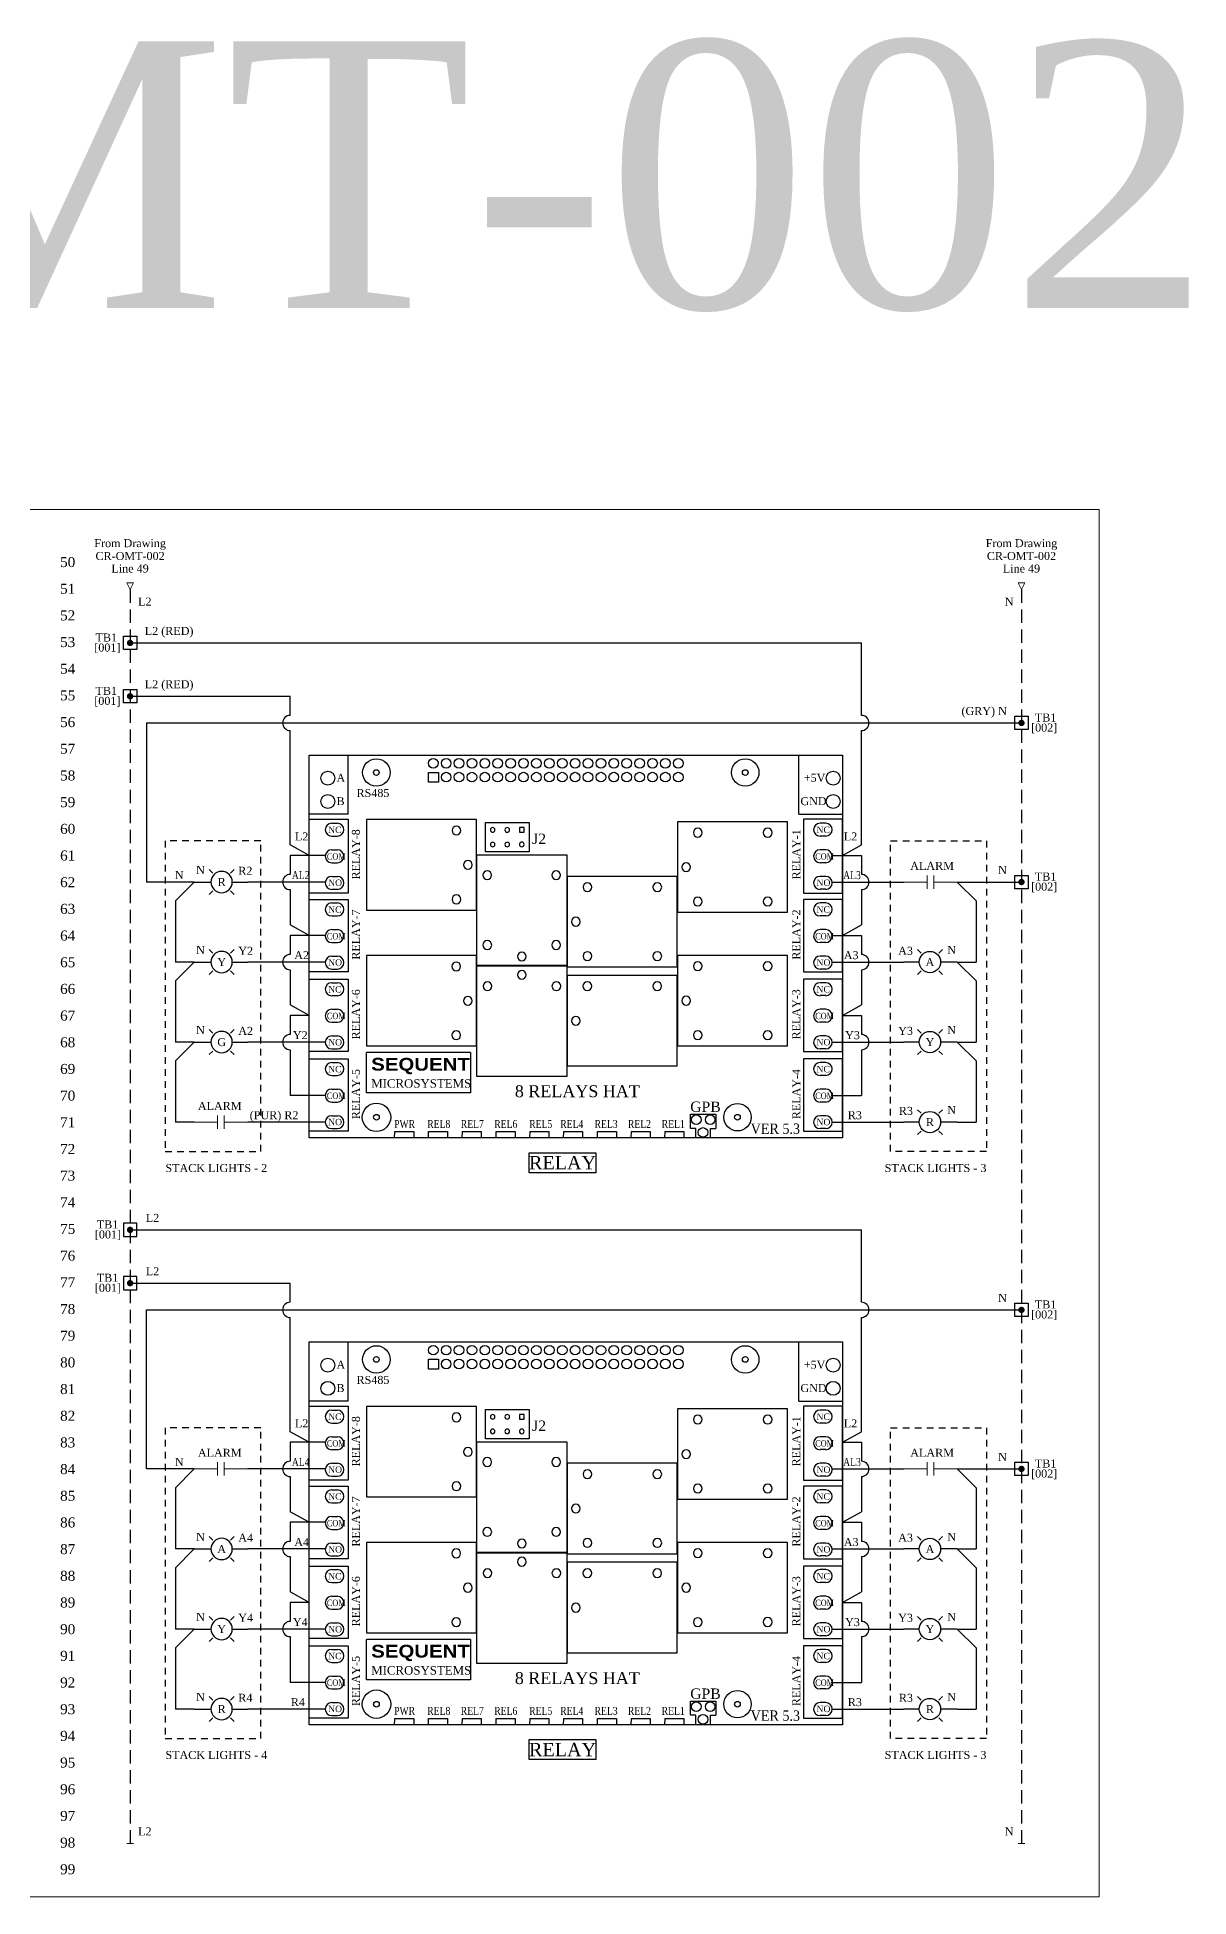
# Model space of a CAD drawing. Extents: x -1 to 110, y 0 to 43.
# Drawn here: x 66.58 to 88.15, y 0 to 34.85 of the extents above; entities that cross this region are included whole.
import ezdxf
from ezdxf.enums import TextEntityAlignment as Align

# ---------------------------------------------------------------- set-up
doc = ezdxf.new("R2010")
doc.units = 0
doc.header["$MEASUREMENT"] = 0
doc.linetypes.add('DASHED2', pattern=[0.375, 0.25, -0.125])
doc.layers.get('0').update_dxf_attribs({"linetype": 'CONTINUOUS'})
for name, color, linetype in [('BORDER', 7, 'CONTINUOUS'), ('BUS JUMPER', 7, 'DASHED2'), ('DEVICE', 4, 'CONTINUOUS'), ('LABEL', 1, 'CONTINUOUS'), ('TEXT', 3, 'CONTINUOUS'), ('WIRE', 7, 'CONTINUOUS')]:
    doc.layers.add(name, color=color, linetype=linetype)
doc.styles.get("Standard").update_dxf_attribs({"font": 'times.ttf', "height": 0.15})

# ---------------------------------------------------------------- blocks, each defined once
blk = doc.blocks.new('2_column_border')
at = {"lineweight": 9}
for p, q in [((0, 25), (0, 24)), ((0, 25), (0.2, 25)), ((0, 24.5), (0.2, 24.5)), ((0, 24), (0, 23)), ((0, 24), (0.2, 24)), ((0, 23.5), (0.2, 23.5)), ((0, 23), (0, 22)), ((0, 23), (0.2, 23)), ((0, 22.5), (0.2, 22.5)), ((0, 22), (0, 21)), ((0, 22), (0.2, 22)), ((0, 21.5), (0.2, 21.5)), ((0, 21), (0, 20)), ((0, 21), (0.2, 21)), ((0, 20.5), (0.2, 20.5)), ((0, 20), (0, 19)), ((0, 20), (0.2, 20)), ((0, 19.5), (0.2, 19.5)), ((0, 19), (0, 18)), ((0, 19), (0.2, 19)), ((0, 18.5), (0.2, 18.5)), ((0, 18), (0, 17)), ((0, 18), (0.2, 18)), ((0, 17.5), (0.2, 17.5)), ((0, 17), (0, 16)), ((0, 17), (0.2, 17)), ((0, 16.5), (0.2, 16.5)), ((0, 16), (0, 15)), ((0, 16), (0.2, 16)), ((0, 15.5), (0.2, 15.5)), ((0, 15), (0, 14)), ((0, 15), (0.2, 15)), ((0, 14.5), (0.2, 14.5)), ((0, 14), (0, 13)), ((0, 14), (0.2, 14)), ((0, 13.5), (0.2, 13.5)), ((0, 13), (0, 12)), ((0, 13), (0.2, 13)), ((0, 12.5), (0.2, 12.5)), ((0, 12), (0, 11)), ((0, 12), (0.2, 12)), ((0, 11.5), (0.2, 11.5)), ((0, 11), (0, 10)), ((0, 11), (0.2, 11)), ((0, 10.5), (0.2, 10.5)), ((0, 10), (0, 9)), ((0, 10), (0.2, 10)), ((0, 9.5), (0.2, 9.5)), ((0, 9), (0, 8)), ((0, 9), (0.2, 9)), ((0, 8.5), (0.2, 8.5)), ((0, 8), (0, 7)), ((0, 8), (0.2, 8)), ((0, 7.5), (0.2, 7.5)), ((0, 7), (0, 6)), ((0, 7), (0.2, 7)), ((0, 6.5), (0.2, 6.5)), ((0, 6), (0, 5)), ((0, 6), (0.2, 6)), ((0, 5.5), (0.2, 5.5)), ((0, 5), (0, 4)), ((0, 5), (0.2, 5)), ((0, 4.5), (0.2, 4.5)), ((0, 4), (0, 3)), ((0, 4), (0.2, 4)), ((0, 3.5), (0.2, 3.5)), ((0, 3), (0, 2)), ((0, 3), (0.2, 3)), ((0, 2.5), (0.2, 2.5)), ((0, 2), (0, 1)), ((0, 2), (0.2, 2)), ((0, 1.5), (0.2, 1.5)), ((0, 1), (0, 0)), ((0, 1), (0.2, 1)), ((0, 0.5), (0.2, 0.5))]:
    blk.add_line(p, q, dxfattribs=at)
blk.add_lwpolyline([(0, 0), (40, 0), (40, 26), (0, 26)], close=True, dxfattribs=at)
for s, p in [('00', (0.673, 25.016)), ('51', (20.673, 24.516)), ('10', (0.673, 20.016)), ('61', (20.673, 19.516)), ('20', (0.673, 15.016)), ('71', (20.673, 14.516)), ('30', (0.673, 10.016)), ('40', (0.673, 5.016))]:
    blk.add_text(s, height=0.1875).set_placement(p, align=Align.MIDDLE_CENTER)
for s, p in [('50', (20.673, 25.016)), ('01', (0.673, 24.516)), ('02', (0.673, 24.016)), ('52', (20.673, 24.016)), ('03', (0.673, 23.516)), ('53', (20.673, 23.516)), ('04', (0.673, 23.016)), ('54', (20.673, 23.016)), ('05', (0.673, 22.516)), ('55', (20.673, 22.516)), ('06', (0.673, 22.016)), ('56', (20.673, 22.016)), ('07', (0.673, 21.516)), ('57', (20.673, 21.516)), ('08', (0.673, 21.016)), ('58', (20.673, 21.016)), ('09', (0.673, 20.516)), ('59', (20.673, 20.516)), ('60', (20.673, 20.016)), ('11', (0.673, 19.516)), ('12', (0.673, 19.016)), ('62', (20.673, 19.016)), ('13', (0.673, 18.516)), ('63', (20.673, 18.516)), ('14', (0.673, 18.016)), ('64', (20.673, 18.016)), ('15', (0.673, 17.516)), ('65', (20.673, 17.516)), ('16', (0.673, 17.016)), ('66', (20.673, 17.016)), ('17', (0.673, 16.516)), ('67', (20.673, 16.516)), ('18', (0.673, 16.016)), ('68', (20.673, 16.016)), ('19', (0.673, 15.516)), ('69', (20.673, 15.516)), ('70', (20.673, 15.016)), ('21', (0.673, 14.516)), ('22', (0.673, 14.016)), ('72', (20.673, 14.016)), ('23', (0.673, 13.516)), ('73', (20.673, 13.516)), ('24', (0.673, 13.016)), ('74', (20.673, 13.016)), ('25', (0.673, 12.516)), ('75', (20.673, 12.516)), ('26', (0.673, 12.016)), ('76', (20.673, 12.016)), ('27', (0.673, 11.516)), ('77', (20.673, 11.516)), ('28', (0.673, 11.016)), ('78', (20.673, 11.016)), ('29', (0.673, 10.516)), ('79', (20.673, 10.516)), ('80', (20.673, 10.016)), ('31', (0.673, 9.516)), ('81', (20.673, 9.516)), ('32', (0.673, 9.016)), ('82', (20.673, 9.016)), ('33', (0.673, 8.516)), ('83', (20.673, 8.516)), ('34', (0.673, 8.016)), ('84', (20.673, 8.016)), ('35', (0.673, 7.516)), ('85', (20.673, 7.516)), ('36', (0.673, 7.016)), ('86', (20.673, 7.016)), ('37', (0.673, 6.516)), ('87', (20.673, 6.516)), ('38', (0.673, 6.016)), ('88', (20.673, 6.016)), ('39', (0.673, 5.516)), ('89', (20.673, 5.516)), ('90', (20.673, 5.016)), ('41', (0.673, 4.516)), ('91', (20.673, 4.516)), ('42', (0.673, 4.016)), ('92', (20.673, 4.016)), ('43', (0.673, 3.516)), ('93', (20.673, 3.516)), ('44', (0.673, 3.016)), ('94', (20.673, 3.016)), ('45', (0.673, 2.516)), ('95', (20.673, 2.516)), ('46', (0.673, 2.016)), ('96', (20.673, 2.016)), ('47', (0.673, 1.516)), ('97', (20.673, 1.516)), ('48', (0.673, 1.016)), ('98', (20.673, 1.016)), ('49', (0.673, 0.516)), ('99', (20.673, 0.516))]:
    blk.add_text(s, height=0.1875).set_placement(p, align=Align.MIDDLE)
blk = doc.blocks.new('1END')
at = {"layer": 'WIRE', "linetype": 'Continuous', "lineweight": 9}
blk.add_line((-0.0625, 0), (0.0625, 0), dxfattribs=at)
at = {"layer": 'LABEL'}
blk.add_attdef('WIRE_NUMBER_LEFT', text='', height=0.15, dxfattribs=at).set_placement((-0.15, 0.15), align=Align.RIGHT)
blk.add_attdef('WIRE_NUMBER_RIGHT', (0.15, 0.15), '', height=0.15, dxfattribs=at)
blk = doc.blocks.new('8 CHANNEL HAT RELAY')
at = {"layer": 'DEVICE'}
for p, q in [((0, 6.815), (10.025, 6.815)), ((0, -0.385), (0, 6.815)), ((0, 5.704), (0, 6.815)), ((0.734, 5.704), (0.734, 6.815)), ((9.207, 5.704), (9.207, 6.815)), ((10.025, 6.815), (10.025, -0.385)), ((0.734, 5.704), (0, 5.704)), ((9.207, 5.704), (10.025, 5.704)), ((0.424, 5.533), (0.531, 5.533)), ((0.424, 5.29), (0.531, 5.29)), ((9.711, 5.533), (9.604, 5.533)), ((9.711, 5.29), (9.604, 5.29)), ((0.424, 5.033), (0.531, 5.033)), ((9.711, 5.033), (9.604, 5.033)), ((0.424, 4.79), (0.531, 4.79)), ((9.711, 4.79), (9.604, 4.79)), ((0.424, 4.533), (0.531, 4.533)), ((0.424, 4.29), (0.531, 4.29)), ((9.711, 4.533), (9.604, 4.533)), ((9.711, 4.29), (9.604, 4.29)), ((0.424, 4.033), (0.531, 4.033)), ((9.711, 4.033), (9.604, 4.033)), ((0.424, 3.79), (0.531, 3.79)), ((0.424, 3.533), (0.531, 3.533)), ((9.711, 3.79), (9.604, 3.79)), ((9.711, 3.533), (9.604, 3.533)), ((0.424, 3.29), (0.531, 3.29)), ((9.711, 3.29), (9.604, 3.29)), ((0.424, 3.033), (0.531, 3.033)), ((9.711, 3.033), (9.604, 3.033)), ((0.424, 2.79), (0.531, 2.79)), ((0.424, 2.533), (0.531, 2.533)), ((9.711, 2.79), (9.604, 2.79)), ((9.711, 2.533), (9.604, 2.533)), ((0.424, 2.29), (0.531, 2.29)), ((9.711, 2.29), (9.604, 2.29)), ((0.424, 2.033), (0.531, 2.033)), ((0.424, 1.79), (0.531, 1.79)), ((9.711, 2.033), (9.604, 2.033)), ((9.711, 1.79), (9.604, 1.79)), ((0.424, 1.533), (0.531, 1.533)), ((9.711, 1.533), (9.604, 1.533)), ((0.424, 1.29), (0.531, 1.29)), ((1.077, 0.464), (1.077, 1.22)), ((3.031, 1.22), (1.077, 1.22)), ((3.031, 1.22), (3.031, 0.464)), ((9.711, 1.29), (9.604, 1.29)), ((0.424, 1.033), (0.531, 1.033)), ((0.424, 0.79), (0.531, 0.79)), ((9.711, 1.033), (9.604, 1.033)), ((9.711, 0.79), (9.604, 0.79)), ((0.424, 0.533), (0.531, 0.533)), ((3.031, 0.464), (1.077, 0.464)), ((9.711, 0.533), (9.604, 0.533)), ((0.424, 0.29), (0.531, 0.29)), ((0.424, 0.033), (0.531, 0.033)), ((7.169, 0.06), (7.644, 0.06)), ((7.169, -0.206), (7.169, 0.06)), ((7.644, 0.06), (7.644, -0.206)), ((9.711, 0.29), (9.604, 0.29)), ((9.711, 0.033), (9.604, 0.033)), ((0.424, -0.21), (0.531, -0.21)), ((1.607, -0.39), (1.609, -0.266)), ((1.609, -0.266), (1.966, -0.266)), ((1.966, -0.266), (1.966, -0.385)), ((2.244, -0.388), (2.247, -0.264)), ((2.244, -0.266), (2.601, -0.266)), ((2.601, -0.266), (2.601, -0.385)), ((2.879, -0.388), (2.882, -0.264)), ((2.879, -0.266), (3.236, -0.266)), ((3.236, -0.266), (3.236, -0.385)), ((3.514, -0.388), (3.517, -0.264)), ((3.514, -0.266), (3.871, -0.266)), ((3.871, -0.266), (3.871, -0.385)), ((4.149, -0.388), (4.152, -0.264)), ((4.149, -0.266), (4.506, -0.266)), ((4.506, -0.266), (4.506, -0.385)), ((4.784, -0.388), (4.787, -0.264)), ((4.784, -0.266), (5.141, -0.266)), ((5.141, -0.266), (5.141, -0.385)), ((5.419, -0.388), (5.422, -0.264)), ((5.419, -0.266), (5.776, -0.266)), ((5.776, -0.266), (5.776, -0.385)), ((6.054, -0.388), (6.057, -0.264)), ((6.054, -0.266), (6.411, -0.266)), ((6.411, -0.266), (6.411, -0.385)), ((6.689, -0.388), (6.692, -0.264)), ((6.689, -0.266), (7.046, -0.266)), ((7.046, -0.266), (7.046, -0.385)), ((7.269, -0.206), (7.169, -0.206)), ((7.269, -0.385), (7.269, -0.206)), ((7.544, -0.385), (7.544, -0.206)), ((7.544, -0.206), (7.644, -0.206)), ((9.711, -0.21), (9.604, -0.21)), ((10.025, -0.385), (0, -0.385))]:
    blk.add_line(p, q, dxfattribs=at)
for points in [[(2.242, 6.489), (2.429, 6.489), (2.429, 6.305), (2.242, 6.305)], [(0, 5.609), (0.734, 5.609), (0.734, 4.216), (0, 4.216)], [(3.147, 3.9), (3.147, 5.601), (1.079, 5.601), (1.079, 3.9)], [(1.079, 3.9), (3.147, 3.9), (3.147, 5.601), (1.079, 5.601)], [(10.025, 5.609), (9.291, 5.609), (9.291, 4.216), (10.025, 4.216)], [(3.314, 4.996), (3.314, 5.544), (4.135, 5.544), (4.135, 4.996)], [(4.135, 4.996), (3.314, 4.996), (3.314, 5.544), (4.135, 5.544)], [(6.926, 5.557), (6.926, 3.857), (8.993, 3.857), (8.993, 5.557)], [(8.993, 5.557), (6.926, 5.557), (6.926, 3.857), (8.993, 3.857)], [(3.147, 2.863), (4.85, 2.863), (4.85, 4.933), (3.147, 4.933)], [(3.147, 4.933), (3.147, 2.863), (4.85, 2.863), (4.85, 4.933)], [(4.853, 4.533), (4.853, 2.832), (6.92, 2.832), (6.92, 4.533)], [(6.92, 4.533), (4.853, 4.533), (4.853, 2.832), (6.92, 2.832)], [(0, 4.101), (0.734, 4.101), (0.734, 2.739), (0, 2.739)], [(10.025, 4.101), (9.291, 4.101), (9.291, 2.739), (10.025, 2.739)], [(3.144, 1.345), (3.144, 3.046), (1.076, 3.046), (1.076, 1.345)], [(1.076, 1.345), (3.144, 1.345), (3.144, 3.046), (1.076, 3.046)], [(4.85, 2.843), (3.147, 2.843), (3.147, 0.776), (4.85, 0.776)], [(4.85, 0.776), (4.85, 2.843), (3.147, 2.843), (3.147, 0.776)], [(6.926, 3.046), (6.926, 1.345), (8.993, 1.345), (8.993, 3.046)], [(8.993, 3.046), (6.926, 3.046), (6.926, 1.345), (8.993, 1.345)], [(0, 2.601), (0.734, 2.601), (0.734, 1.239), (0, 1.239)], [(4.853, 2.671), (4.853, 0.97), (6.92, 0.97), (6.92, 2.671)], [(6.92, 2.671), (4.853, 2.671), (4.853, 0.97), (6.92, 0.97)], [(10.025, 2.601), (9.291, 2.601), (9.291, 1.239), (10.025, 1.239)], [(0, 1.101), (0.734, 1.101), (0.734, -0.261), (0, -0.261)], [(10.025, 1.101), (9.291, 1.101), (9.291, -0.261), (10.025, -0.261)]]:
    blk.add_lwpolyline(points, close=True, dxfattribs=at)
for points in [[(2.85, 5.397, 1), (2.686, 5.397, 1)], [(3.407, 5.407, 1), (3.494, 5.407, 1)], [(3.407, 5.407, 1), (3.494, 5.407, 1)], [(3.407, 5.407, 1), (3.494, 5.407, 1)], [(3.681, 5.407, 1), (3.768, 5.407, 1)], [(3.681, 5.407, 1), (3.768, 5.407, 1)], [(3.681, 5.407, 1), (3.768, 5.407, 1)], [(7.223, 5.355, 1), (7.387, 5.355, 1)], [(8.537, 5.355, 1), (8.702, 5.355, 1)], [(3.407, 5.133, 1), (3.494, 5.133, 1)], [(3.407, 5.133, 1), (3.494, 5.133, 1)], [(3.407, 5.133, 1), (3.494, 5.133, 1)], [(3.681, 5.133, 1), (3.768, 5.133, 1)], [(3.681, 5.133, 1), (3.768, 5.133, 1)], [(3.681, 5.133, 1), (3.768, 5.133, 1)], [(3.954, 5.133, 1), (4.042, 5.133, 1)], [(3.954, 5.133, 1), (4.042, 5.133, 1)], [(3.954, 5.133, 1), (4.042, 5.133, 1)], [(3.067, 4.75, 1), (2.903, 4.75, 1)], [(3.349, 4.475, 1), (3.349, 4.639, 1)], [(4.644, 4.475, 1), (4.644, 4.639, 1)], [(7.006, 4.706, 1), (7.171, 4.706, 1)], [(5.149, 4.33, 1), (5.313, 4.33, 1)], [(6.463, 4.33, 1), (6.627, 4.33, 1)], [(2.85, 4.101, 1), (2.686, 4.101, 1)], [(7.223, 4.06, 1), (7.387, 4.06, 1)], [(8.537, 4.06, 1), (8.702, 4.06, 1)], [(4.932, 3.681, 1), (5.097, 3.681, 1)], [(3.349, 3.16, 1), (3.349, 3.325, 1)], [(4.644, 3.16, 1), (4.644, 3.325, 1)], [(2.848, 2.84, 1), (2.684, 2.84, 1)], [(3.998, 2.944, 1), (3.998, 3.108, 1)], [(5.149, 3.035, 1), (5.313, 3.035, 1)], [(6.463, 3.035, 1), (6.627, 3.035, 1)], [(7.223, 2.844, 1), (7.387, 2.844, 1)], [(8.537, 2.844, 1), (8.702, 2.844, 1)], [(3.353, 2.549, 1), (3.353, 2.384, 1)], [(3.999, 2.765, 1), (3.999, 2.601, 1)], [(4.648, 2.549, 1), (4.648, 2.384, 1)], [(5.148, 2.467, 1), (5.312, 2.467, 1)], [(6.462, 2.467, 1), (6.626, 2.467, 1)], [(3.065, 2.194, 1), (2.9, 2.194, 1)], [(7.006, 2.195, 1), (7.171, 2.195, 1)], [(4.931, 1.818, 1), (5.096, 1.818, 1)], [(2.848, 1.545, 1), (2.684, 1.545, 1)], [(7.223, 1.548, 1), (7.387, 1.548, 1)], [(8.537, 1.548, 1), (8.702, 1.548, 1)]]:
    blk.add_lwpolyline(points, format="xyb", close=True, dxfattribs=at)
at = {"layer": 'DEVICE', "flags": 128}
blk.add_lwpolyline([(3.954, 5.363), (4.042, 5.363), (4.042, 5.45), (3.954, 5.45)], close=True, dxfattribs=at)
at = {"layer": 'DEVICE'}
for centre, radius in [((1.264, 6.486), 0.258), ((2.333, 6.66), 0.0906), ((2.576, 6.66), 0.0906), ((2.818, 6.66), 0.0906), ((3.06, 6.66), 0.0906), ((3.303, 6.66), 0.0906), ((3.545, 6.66), 0.0906), ((3.788, 6.66), 0.0906), ((4.03, 6.66), 0.0906), ((4.273, 6.66), 0.0906), ((4.515, 6.66), 0.0906), ((4.758, 6.66), 0.0906), ((5, 6.66), 0.0906), ((5.242, 6.66), 0.0906), ((5.485, 6.66), 0.0906), ((5.727, 6.66), 0.0906), ((5.97, 6.66), 0.0906), ((6.212, 6.66), 0.0906), ((6.455, 6.66), 0.0906), ((6.697, 6.66), 0.0906), ((6.939, 6.66), 0.0906), ((8.198, 6.486), 0.258), ((0.351, 6.379), 0.131), ((1.264, 6.486), 0.0533), ((2.576, 6.399), 0.0906), ((2.818, 6.399), 0.0906), ((3.06, 6.399), 0.0906), ((3.303, 6.399), 0.0906), ((3.545, 6.399), 0.0906), ((3.788, 6.399), 0.0906), ((4.03, 6.399), 0.0906), ((4.273, 6.399), 0.0906), ((4.515, 6.399), 0.0906), ((4.758, 6.399), 0.0906), ((5, 6.399), 0.0906), ((5.242, 6.399), 0.0906), ((5.485, 6.399), 0.0906), ((5.727, 6.399), 0.0906), ((5.97, 6.399), 0.0906), ((6.212, 6.399), 0.0906), ((6.455, 6.399), 0.0906), ((6.697, 6.399), 0.0906), ((6.939, 6.399), 0.0906), ((8.198, 6.486), 0.0533), ((9.85, 6.379), 0.131), ((0.351, 5.942), 0.131), ((9.85, 5.942), 0.131), ((1.266, 0.003), 0.267), ((1.266, 0.003), 0.0533), ((7.277, -0.043), 0.0906), ((7.539, -0.043), 0.0906), ((8.052, 0.003), 0.258), ((8.052, 0.003), 0.0533), ((7.404, -0.283), 0.0906)]:
    blk.add_circle(centre, radius, dxfattribs=at)
for centre, start, end in [((0.424, 5.411), 90, 270), ((0.531, 5.411), 270, 90), ((9.604, 5.411), 90, 270), ((9.711, 5.411), 270, 90), ((0.424, 4.911), 90, 270), ((0.531, 4.911), 270, 90), ((9.604, 4.911), 90, 270), ((9.711, 4.911), 270, 90), ((0.424, 4.411), 90, 270), ((0.531, 4.411), 270, 90), ((9.604, 4.411), 90, 270), ((9.711, 4.411), 270, 90), ((0.424, 3.911), 90, 270), ((0.531, 3.911), 270, 90), ((9.604, 3.911), 90, 270), ((9.711, 3.911), 270, 90), ((0.424, 3.411), 90, 270), ((0.531, 3.411), 270, 90), ((9.604, 3.411), 90, 270), ((9.711, 3.411), 270, 90), ((0.424, 2.911), 90, 270), ((0.531, 2.911), 270, 90), ((9.604, 2.911), 90, 270), ((9.711, 2.911), 270, 90), ((0.424, 2.411), 90, 270), ((0.531, 2.411), 270, 90), ((9.604, 2.411), 90, 270), ((9.711, 2.411), 270, 90), ((0.424, 1.911), 90, 270), ((0.531, 1.911), 270, 90), ((9.604, 1.911), 90, 270), ((9.711, 1.911), 270, 90), ((0.424, 1.411), 90, 270), ((0.531, 1.411), 270, 90), ((9.604, 1.411), 90, 270), ((9.711, 1.411), 270, 90), ((0.424, 0.911), 90, 270), ((0.531, 0.911), 270, 90), ((9.604, 0.911), 90, 270), ((9.711, 0.911), 270, 90), ((0.424, 0.411), 90, 270), ((0.531, 0.411), 270, 90), ((9.604, 0.411), 90, 270), ((9.711, 0.411), 270, 90), ((0.424, -0.089), 90, 270), ((0.531, -0.089), 270, 90), ((9.604, -0.089), 90, 270), ((9.711, -0.089), 270, 90)]:
    blk.add_arc(centre, 0.122, start, end, dxfattribs=at)
at = {"layer": 'DEVICE', "attachment_point": 1}
for s, insert, char_height in [('{\\fArial Black|b0|i0|c0|p34;\\H1.5x;SEQUENT} \\PMICROSYSTEMS', (1.167, 1.12), 0.16), ('8 RELAYS HAT', (3.867, 0.605), 0.224)]:
    blk.add_mtext_dynamic_manual_height_columns(s, width=3.87997, gutter_width=1, heights=[0], dxfattribs=dict(at, insert=insert, char_height=char_height))
at = {"layer": 'TEXT'}
for s, height, p in [('A', 0.15, (0.515, 6.387)), ('+5V', 0.15, (9.299, 6.387)), ('B', 0.15, (0.515, 5.948)), ('RS485', 0.15, (0.892, 6.101)), ('GND', 0.15, (9.236, 5.948)), ('NC', 0.12, (0.357, 5.409)), ('NC', 0.12, (9.537, 5.409)), ('NO', 0.12, (0.357, 4.414)), ('NO', 0.12, (9.537, 4.414)), ('NC', 0.12, (0.357, 3.909)), ('NC', 0.12, (9.537, 3.909)), ('NO', 0.12, (0.357, 2.914)), ('NO', 0.12, (9.537, 2.914)), ('NC', 0.12, (0.357, 2.409)), ('NC', 0.12, (9.537, 2.409)), ('NO', 0.12, (0.357, 1.414)), ('NO', 0.12, (9.537, 1.414)), ('NC', 0.12, (0.357, 0.909)), ('NC', 0.12, (9.537, 0.909)), ('GPB', 0.195, (7.164, 0.201)), ('NO', 0.12, (0.357, -0.086)), ('NO', 0.12, (9.537, -0.086))]:
    blk.add_text(s, height=height, dxfattribs=at).set_placement(p, align=Align.MIDDLE_LEFT)
for s, p in [('RELAY-8', (0.879, 4.475)), ('RELAY-1', (9.157, 4.475)), ('RELAY-7', (0.879, 2.967)), ('RELAY-2', (9.157, 2.967)), ('RELAY-6', (0.879, 1.467)), ('RELAY-3', (9.157, 1.467)), ('RELAY-5', (0.879, -0.033)), ('RELAY-4', (9.157, -0.033))]:
    blk.add_text(s, height=0.15, rotation=90, dxfattribs=at).set_placement(p, align=Align.MIDDLE_LEFT)
blk.add_text('J2', height=0.195, dxfattribs=at).set_placement((4.192, 5.142))
for s, height, width, p in [('COM', 0.12, 0.7, (0.334, 4.908)), ('COM', 0.12, 0.7, (9.514, 4.908)), ('COM', 0.12, 0.7, (0.334, 3.408)), ('COM', 0.12, 0.7, (9.514, 3.408)), ('COM', 0.12, 0.7, (0.334, 1.908)), ('COM', 0.12, 0.7, (9.514, 1.908)), ('COM', 0.12, 0.7, (0.334, 0.408)), ('COM', 0.12, 0.7, (9.514, 0.408)), ('PWR', 0.15, 0.8, (1.599, -0.123)), ('REL8', 0.15, 0.8, (2.221, -0.123)), ('REL7', 0.15, 0.8, (2.851, -0.123)), ('REL6', 0.15, 0.8, (3.481, -0.123)), ('REL5', 0.15, 0.8, (4.137, -0.123)), ('REL4', 0.15, 0.8, (4.721, -0.123)), ('REL3', 0.15, 0.8, (5.366, -0.123)), ('REL2', 0.15, 0.8, (5.993, -0.123)), ('REL1', 0.15, 0.8, (6.628, -0.123)), ('VER 5.3', 0.195, 0.9, (8.3, -0.212))]:
    blk.add_text(s, height=height, dxfattribs=dict(at, width=width)).set_placement(p, align=Align.MIDDLE_LEFT)
blk = doc.blocks.new('BLACK ARROW')
at = {"linetype": 'Continuous', "lineweight": 9}
for p, q in [((0, -0.0625), (0, 0.0625)), ((0, 0.0625), (0.125, 0)), ((0.125, 0), (0, -0.0625))]:
    blk.add_line(p, q, dxfattribs=at)
blk = doc.blocks.new('1ARROW_FROM_TOP')
at = {"layer": 'WIRE', "rotation": 270}
blk.add_blockref('BLACK ARROW', (0, 0.125), dxfattribs=at)
at = {"layer": 'LABEL'}
blk.add_attdef('WIRE_NUMBER_LEFT', text='', height=0.15, dxfattribs=at).set_placement((-0.15, -0.15), align=Align.TOP_RIGHT)
blk.add_attdef('WIRE_NUMBER_RIGHT', text='', height=0.15, dxfattribs=at).set_placement((0.15, -0.15), align=Align.TOP_LEFT)
at = {"layer": 'TEXT'}
for tag, p in [('DESC1', (0, 0.75)), ('DESC2', (0, 0.51)), ('DESC3', (0, 0.275))]:
    blk.add_attdef(tag, text='', height=0.15, dxfattribs=at).set_placement(p, align=Align.BOTTOM_CENTER)
blk = doc.blocks.new('NODE')
at = {"const_width": 0.0575}
blk.add_lwpolyline([(-0.03375, 0, 1), (0.03375, 0, 1)], format="xyb", close=True, dxfattribs=at)
blk = doc.blocks.new('TB-Universal')
at = {"layer": 'DEVICE'}
for p, q in [((-0.125, -0.125), (-0.125, 0.125)), ((-0.125, 0.125), (0.125, 0.125)), ((0.125, 0.125), (0.125, -0.125)), ((0.125, -0.125), (-0.125, -0.125))]:
    blk.add_line(p, q, dxfattribs=at)
at = {"layer": 'DEVICE', "xscale": 0.9547136691154776, "yscale": 0.9547136691154776, "zscale": 0.9547136691154776, "rotation": 180}
blk.add_blockref('NODE', (0, 0), dxfattribs=at)
at = {"layer": 'LABEL', "flags": 8}
for tag, p in [('WIRE_TL', (-0.275, 0.15)), ('WIRE_BL', (-0.275, -0.3))]:
    blk.add_attdef(tag, text='', height=0.15, dxfattribs=at).set_placement(p, align=Align.RIGHT)
for tag, p in [('WIRE_TR', (0.275, 0.15)), ('WIRE_BR', (0.275, -0.3))]:
    blk.add_attdef(tag, p, '', height=0.15, dxfattribs=at)
at = {"layer": 'TEXT', "flags": 8}
for tag, p in [('[TB_T]', (0, 0.157)), ('TB_T', (0, 0.38)), ('TB_B', (0, -0.426)), ('[TB_B]', (0, -0.646))]:
    blk.add_attdef(tag, text='', height=0.15, dxfattribs=at).set_placement(p, align=Align.BOTTOM_CENTER)
for tag, p in [('TB_L', (-0.244, 0.102)), ('[TB_L]', (-0.18, -0.086))]:
    blk.add_attdef(tag, text='', height=0.15, dxfattribs=at).set_placement(p, align=Align.MIDDLE_RIGHT)
for tag, p in [('TB_R', (0.251, 0.102)), ('[TB_R]', (0.18, -0.086))]:
    blk.add_attdef(tag, text='', height=0.15, dxfattribs=at).set_placement(p, align=Align.MIDDLE_LEFT)
blk = doc.blocks.new('LIGHT - PUSH TO TEST')
at = {"layer": 'DEVICE'}
for p, q in [((0.663, 0), (0.375, 0)), ((0.629, 0.233), (0.696, 0.167)), ((1.096, 0.233), (1.029, 0.167)), ((1.375, 0), (1.063, 0)), ((0.629, -0.233), (0.696, -0.167)), ((1.096, -0.233), (1.029, -0.167))]:
    blk.add_line(p, q, dxfattribs=at)
blk.add_circle((0.863, 0), 0.2, dxfattribs=at)
at = {"layer": 'LABEL'}
blk.add_attdef('WIRE_LABEL_LEFT', text='', height=0.15, dxfattribs=at).set_placement((0.562, 0.15), align=Align.RIGHT)
blk.add_attdef('WIRE_LABEL_RIGHT', (1.187, 0.15), '', height=0.15, dxfattribs=at)
at = {"layer": 'TEXT'}
for tag, p in [('LTX', (0.863, 0.6)), ('DESC', (0.863, 0.4))]:
    blk.add_attdef(tag, text='', height=0.15, dxfattribs=at).set_placement(p, align=Align.BOTTOM_CENTER)
blk.add_attdef('C', text='', height=0.15, dxfattribs=at).set_placement((0.863, 0), align=Align.MIDDLE)
blk.add_attdef('X', text='', height=0.15, dxfattribs=at).set_placement((0.562, -0.3), align=Align.RIGHT)
blk.add_attdef('Y', (1.187, -0.3), '', height=0.15, dxfattribs=at)
blk = doc.blocks.new('1NO_CONTACT_HORIZ')
at = {"layer": 'DEVICE', "color": 4, "lineweight": 9}
for p, q in [((0, 0), (0.4375, 0)), ((0.4375, 0.125), (0.4375, -0.125)), ((0.5625, -0.125), (0.5625, 0.125)), ((0.5625, 0), (1, 0))]:
    blk.add_line(p, q, dxfattribs=at)
at = {"layer": 'TEXT'}
for tag, p in [('DESC', (0.5, 0.45)), ('LINE', (0.5, 0.25))]:
    blk.add_attdef(tag, text='', height=0.15, dxfattribs=at).set_placement(p, align=Align.MIDDLE_CENTER)
blk.add_attdef('X', text='', height=0.15, dxfattribs=at).set_placement((0.3375, -0.15), align=Align.MIDDLE_RIGHT)
blk.add_attdef('Y', text='', height=0.15, dxfattribs=at).set_placement((0.6625, -0.15), align=Align.MIDDLE_LEFT)

msp = doc.modelspace()

# ---------------------------------------------------------------- linework, layer by layer
for p, q in [((85.016, 24.5), (85.016, 24.5)), ((69.519, 19.019), (68.624, 19.019)), ((71.973, 19.019), (70.519, 19.019)), ((81.47, 19.019), (82.813, 19.019)), ((83.813, 19.019), (85.016, 19.019)), ((71.972, 17.519), (70.519, 17.519)), ((81.47, 17.519), (82.813, 17.519)), ((71.972, 16.019), (70.519, 16.019)), ((81.47, 16.019), (82.813, 16.019)), ((71.972, 14.519), (70.519, 14.519)), ((81.47, 14.519), (82.813, 14.519)), ((69.519, 8.019), (68.624, 8.019)), ((71.973, 8.019), (70.519, 8.019)), ((81.47, 8.019), (82.813, 8.019)), ((83.813, 8.019), (85.016, 8.019)), ((71.972, 6.519), (70.519, 6.519)), ((81.47, 6.519), (82.813, 6.519)), ((71.972, 5.019), (70.519, 5.019)), ((81.47, 5.019), (82.813, 5.019)), ((71.972, 3.519), (70.519, 3.519)), ((81.47, 3.519), (82.813, 3.519))]:
    msp.add_line(p, q)
at = {"layer": 'BORDER', "lineweight": 9}
msp.add_lwpolyline([(46.474, 0), (86.474, 0), (86.474, 26), (46.474, 26)], close=True, dxfattribs=at)
at = {"layer": 'BUS JUMPER'}
for p, q in [((68.316, 24.5), (68.316, 1)), ((85.016, 24.5), (85.016, 1))]:
    msp.add_line(p, q, dxfattribs=at)
at = {"layer": 'WIRE', "ltscale": 0.5}
for p, q in [((68.316, 24.5), (68.316, 24.5)), ((68.316, 23.5), (82.016, 23.5)), ((82.016, 22.143), (82.016, 23.5)), ((68.316, 22.5), (71.317, 22.5)), ((71.317, 22.143), (71.317, 22.5)), ((68.624, 22), (85.016, 22)), ((68.624, 22), (68.624, 19.019)), ((71.317, 19.716), (71.317, 21.857)), ((82.016, 19.716), (82.016, 21.857)), ((71.67, 19.519), (71.317, 19.716)), ((71.317, 19.519), (71.317, 19.162)), ((71.67, 19.519), (71.317, 19.519)), ((71.973, 19.519), (71.67, 19.519)), ((81.47, 19.519), (81.662, 19.519)), ((81.662, 19.519), (82.016, 19.716)), ((81.662, 19.519), (82.016, 19.519)), ((82.016, 19.519), (82.016, 19.162)), ((69.519, 19.019), (69.165, 18.665)), ((71.317, 18.876), (71.317, 18.216)), ((82.016, 18.876), (82.016, 18.216)), ((83.813, 19.019), (84.167, 18.665)), ((69.165, 18.665), (69.165, 17.519)), ((84.167, 18.665), (84.167, 17.519)), ((71.67, 18.019), (71.317, 18.216)), ((81.662, 18.019), (82.016, 18.216)), ((71.317, 18.019), (71.317, 17.662)), ((71.67, 18.019), (71.317, 18.019)), ((71.973, 18.019), (71.67, 18.019)), ((81.47, 18.019), (81.662, 18.019)), ((81.662, 18.019), (82.016, 18.019)), ((82.016, 18.019), (82.016, 17.662)), ((69.519, 17.519), (69.165, 17.519)), ((69.519, 17.519), (69.165, 17.165)), ((83.813, 17.519), (84.167, 17.519)), ((83.813, 17.519), (84.167, 17.165)), ((69.165, 17.165), (69.165, 16.019)), ((71.317, 17.376), (71.317, 16.716)), ((82.016, 17.376), (82.016, 16.716)), ((84.167, 17.165), (84.167, 16.019)), ((71.67, 16.519), (71.317, 16.716)), ((71.317, 16.519), (71.317, 16.162)), ((71.67, 16.519), (71.317, 16.519)), ((81.662, 16.519), (82.016, 16.716)), ((81.662, 16.519), (82.016, 16.519)), ((82.016, 16.519), (82.016, 16.162)), ((69.519, 16.019), (69.165, 16.019)), ((69.519, 16.019), (69.165, 15.665)), ((71.317, 15.876), (71.317, 15.019)), ((82.016, 15.876), (82.016, 15.019)), ((83.813, 16.019), (84.167, 16.019)), ((83.813, 16.019), (84.167, 15.665)), ((69.165, 15.665), (69.165, 14.519)), ((84.167, 15.665), (84.167, 14.519)), ((71.972, 15.019), (71.317, 15.019)), ((81.47, 15.019), (82.016, 15.019)), ((69.519, 14.519), (69.165, 14.519)), ((83.813, 14.519), (84.167, 14.519)), ((68.316, 12.5), (82.016, 12.5)), ((82.016, 11.143), (82.016, 12.5)), ((68.316, 11.5), (71.317, 11.5)), ((71.317, 11.143), (71.317, 11.5)), ((68.624, 8.019), (68.624, 11)), ((68.624, 11), (85.016, 11)), ((71.317, 8.716), (71.317, 10.857)), ((82.016, 8.716), (82.016, 10.857)), ((71.67, 8.519), (71.317, 8.716)), ((81.662, 8.519), (82.016, 8.716)), ((71.317, 8.519), (71.317, 8.162)), ((71.67, 8.519), (71.317, 8.519)), ((71.973, 8.519), (71.67, 8.519)), ((81.662, 8.519), (82.016, 8.519)), ((82.016, 8.519), (82.016, 8.162)), ((69.519, 8.019), (69.165, 7.665)), ((83.813, 8.019), (84.167, 7.665)), ((71.317, 7.876), (71.317, 7.216)), ((82.016, 7.876), (82.016, 7.216)), ((69.165, 7.665), (69.165, 6.519)), ((84.167, 7.665), (84.167, 6.519)), ((71.67, 7.019), (71.317, 7.216)), ((71.317, 7.019), (71.317, 6.662)), ((71.67, 7.019), (71.317, 7.019)), ((71.973, 7.019), (71.67, 7.019)), ((81.662, 7.019), (82.016, 7.216)), ((81.662, 7.019), (82.016, 7.019)), ((82.016, 7.019), (82.016, 6.662)), ((69.519, 6.519), (69.165, 6.519)), ((69.519, 6.519), (69.165, 6.165)), ((71.317, 6.376), (71.317, 5.716)), ((82.016, 6.376), (82.016, 5.716)), ((83.813, 6.519), (84.167, 6.519)), ((83.813, 6.519), (84.167, 6.165)), ((69.165, 6.165), (69.165, 5.019)), ((84.167, 6.165), (84.167, 5.019)), ((71.67, 5.519), (71.317, 5.716)), ((81.662, 5.519), (82.016, 5.716)), ((71.317, 5.519), (71.317, 5.162)), ((71.67, 5.519), (71.317, 5.519)), ((81.662, 5.519), (82.016, 5.519)), ((82.016, 5.519), (82.016, 5.162)), ((69.519, 5.019), (69.165, 5.019)), ((69.519, 5.019), (69.165, 4.665)), ((83.813, 5.019), (84.167, 5.019)), ((83.813, 5.019), (84.167, 4.665)), ((69.165, 4.665), (69.165, 3.519)), ((71.317, 4.876), (71.317, 4.019)), ((82.016, 4.876), (82.016, 4.019)), ((84.167, 4.665), (84.167, 3.519)), ((71.972, 4.019), (71.317, 4.019)), ((81.47, 4.019), (82.016, 4.019)), ((69.519, 3.519), (69.165, 3.519)), ((83.813, 3.519), (84.167, 3.519))]:
    msp.add_line(p, q, dxfattribs=at)
at = {"layer": 'WIRE', "linetype": 'DASHED2', "ltscale": 0.5}
for points in [[(70.767, 19.789), (68.974, 19.789), (68.974, 13.967), (70.767, 13.967)], [(82.565, 19.789), (84.358, 19.789), (84.358, 13.967), (82.565, 13.967)], [(70.767, 8.789), (68.974, 8.789), (68.974, 2.967), (70.767, 2.967)], [(82.565, 8.789), (84.358, 8.789), (84.358, 2.967), (82.565, 2.967)]]:
    msp.add_lwpolyline(points, close=True, dxfattribs=at)
at = {"layer": 'WIRE'}
for points in [[(77.043, 13.946), (77.043, 13.571), (75.793, 13.571), (75.793, 13.946)], [(77.043, 2.946), (77.043, 2.571), (75.793, 2.571), (75.793, 2.946)]]:
    msp.add_lwpolyline(points, close=True, dxfattribs=at)
at = {"layer": 'WIRE', "ltscale": 0.5}
for centre, start, end in [((71.317, 22), 90, 270), ((82.016, 22), 270, 90), ((71.317, 19.019), 90, 270), ((82.016, 19.019), 270, 90), ((71.317, 17.519), 90, 270), ((82.016, 17.519), 270, 90), ((71.317, 16.019), 90, 270), ((82.016, 16.019), 270, 90), ((71.317, 11), 90, 270), ((82.016, 11), 270, 90), ((71.317, 8.019), 90, 270), ((82.016, 8.019), 270, 90), ((71.317, 6.519), 90, 270), ((82.016, 6.519), 270, 90), ((71.317, 5.019), 90, 270), ((82.016, 5.019), 270, 90)]:
    msp.add_arc(centre, 0.143, start, end, dxfattribs=at)

# ---------------------------------------------------------------- block references
ref = msp.add_blockref('LIGHT - PUSH TO TEST', (70.894, 19.019), dxfattribs=dict(xscale=-1))
ref.add_attrib('C', 'R', dxfattribs={"layer": 'TEXT', "height": 0.15}).set_placement((70.032, 19.019), align=Align.MIDDLE)
ref.add_attrib('WIRE_LABEL_LEFT', 'R2', dxfattribs={"layer": 'LABEL', "height": 0.15}).set_placement((70.608, 19.155), align=Align.RIGHT)
ref.add_attrib('WIRE_LABEL_RIGHT', 'N', (69.553, 19.169), dxfattribs={"layer": 'LABEL', "height": 0.15})
ref = msp.add_blockref('LIGHT - PUSH TO TEST', (70.894, 17.519), dxfattribs=dict(xscale=-1))
ref.add_attrib('C', 'Y', dxfattribs={"layer": 'TEXT', "height": 0.15}).set_placement((70.032, 17.519), align=Align.MIDDLE)
ref.add_attrib('WIRE_LABEL_LEFT', 'Y2', dxfattribs={"layer": 'LABEL', "height": 0.15}).set_placement((70.62, 17.655), align=Align.RIGHT)
ref.add_attrib('WIRE_LABEL_RIGHT', 'N', (69.553, 17.669), dxfattribs={"layer": 'LABEL', "height": 0.15})
ref = msp.add_blockref('LIGHT - PUSH TO TEST', (82.438, 17.519))
ref.add_attrib('C', 'A', dxfattribs={"layer": 'TEXT', "height": 0.15}).set_placement((83.301, 17.519), align=Align.MIDDLE)
ref.add_attrib('WIRE_LABEL_LEFT', 'A3', dxfattribs={"layer": 'LABEL', "height": 0.15}).set_placement((82.983, 17.655), align=Align.RIGHT)
ref.add_attrib('WIRE_LABEL_RIGHT', 'N', (83.626, 17.669), dxfattribs={"layer": 'LABEL', "height": 0.15})
ref = msp.add_blockref('LIGHT - PUSH TO TEST', (70.894, 16.019), dxfattribs=dict(xscale=-1))
ref.add_attrib('C', 'G', dxfattribs={"layer": 'TEXT', "height": 0.15}).set_placement((70.032, 16.019), align=Align.MIDDLE)
ref.add_attrib('WIRE_LABEL_LEFT', 'A2', dxfattribs={"layer": 'LABEL', "height": 0.15}).set_placement((70.62, 16.155), align=Align.RIGHT)
ref.add_attrib('WIRE_LABEL_RIGHT', 'N', (69.553, 16.169), dxfattribs={"layer": 'LABEL', "height": 0.15})
ref = msp.add_blockref('LIGHT - PUSH TO TEST', (82.438, 16.019))
ref.add_attrib('C', 'Y', dxfattribs={"layer": 'TEXT', "height": 0.15}).set_placement((83.301, 16.019), align=Align.MIDDLE)
ref.add_attrib('WIRE_LABEL_LEFT', 'Y3', dxfattribs={"layer": 'LABEL', "height": 0.15}).set_placement((82.983, 16.155), align=Align.RIGHT)
ref.add_attrib('WIRE_LABEL_RIGHT', 'N', (83.626, 16.169), dxfattribs={"layer": 'LABEL', "height": 0.15})
ref = msp.add_blockref('LIGHT - PUSH TO TEST', (82.438, 14.519))
ref.add_attrib('C', 'R', dxfattribs={"layer": 'TEXT', "height": 0.15}).set_placement((83.301, 14.519), align=Align.MIDDLE)
ref.add_attrib('WIRE_LABEL_LEFT', 'R3', dxfattribs={"layer": 'LABEL', "height": 0.15}).set_placement((82.983, 14.655), align=Align.RIGHT)
ref.add_attrib('WIRE_LABEL_RIGHT', 'N', (83.626, 14.669), dxfattribs={"layer": 'LABEL', "height": 0.15})
ref = msp.add_blockref('LIGHT - PUSH TO TEST', (70.894, 6.519), dxfattribs=dict(xscale=-1))
ref.add_attrib('C', 'A', dxfattribs={"layer": 'TEXT', "height": 0.15}).set_placement((70.032, 6.519), align=Align.MIDDLE)
ref.add_attrib('WIRE_LABEL_LEFT', 'A4', dxfattribs={"layer": 'LABEL', "height": 0.15}).set_placement((70.62, 6.655), align=Align.RIGHT)
ref.add_attrib('WIRE_LABEL_RIGHT', 'N', (69.553, 6.669), dxfattribs={"layer": 'LABEL', "height": 0.15})
ref = msp.add_blockref('LIGHT - PUSH TO TEST', (82.438, 6.519))
ref.add_attrib('C', 'A', dxfattribs={"layer": 'TEXT', "height": 0.15}).set_placement((83.301, 6.519), align=Align.MIDDLE)
ref.add_attrib('WIRE_LABEL_LEFT', 'A3', dxfattribs={"layer": 'LABEL', "height": 0.15}).set_placement((82.983, 6.655), align=Align.RIGHT)
ref.add_attrib('WIRE_LABEL_RIGHT', 'N', (83.626, 6.669), dxfattribs={"layer": 'LABEL', "height": 0.15})
ref = msp.add_blockref('LIGHT - PUSH TO TEST', (70.894, 5.019), dxfattribs=dict(xscale=-1))
ref.add_attrib('C', 'Y', dxfattribs={"layer": 'TEXT', "height": 0.15}).set_placement((70.032, 5.019), align=Align.MIDDLE)
ref.add_attrib('WIRE_LABEL_LEFT', 'Y4', dxfattribs={"layer": 'LABEL', "height": 0.15}).set_placement((70.62, 5.155), align=Align.RIGHT)
ref.add_attrib('WIRE_LABEL_RIGHT', 'N', (69.553, 5.169), dxfattribs={"layer": 'LABEL', "height": 0.15})
ref = msp.add_blockref('LIGHT - PUSH TO TEST', (82.438, 5.019))
ref.add_attrib('C', 'Y', dxfattribs={"layer": 'TEXT', "height": 0.15}).set_placement((83.301, 5.019), align=Align.MIDDLE)
ref.add_attrib('WIRE_LABEL_LEFT', 'Y3', dxfattribs={"layer": 'LABEL', "height": 0.15}).set_placement((82.983, 5.155), align=Align.RIGHT)
ref.add_attrib('WIRE_LABEL_RIGHT', 'N', (83.626, 5.169), dxfattribs={"layer": 'LABEL', "height": 0.15})
ref = msp.add_blockref('LIGHT - PUSH TO TEST', (70.894, 3.519), dxfattribs=dict(xscale=-1))
ref.add_attrib('C', 'R', dxfattribs={"layer": 'TEXT', "height": 0.15}).set_placement((70.032, 3.519), align=Align.MIDDLE)
ref.add_attrib('WIRE_LABEL_LEFT', 'R4', dxfattribs={"layer": 'LABEL', "height": 0.15}).set_placement((70.608, 3.655), align=Align.RIGHT)
ref.add_attrib('WIRE_LABEL_RIGHT', 'N', (69.553, 3.669), dxfattribs={"layer": 'LABEL', "height": 0.15})
ref = msp.add_blockref('LIGHT - PUSH TO TEST', (82.438, 3.519))
ref.add_attrib('C', 'R', dxfattribs={"layer": 'TEXT', "height": 0.15}).set_placement((83.301, 3.519), align=Align.MIDDLE)
ref.add_attrib('WIRE_LABEL_LEFT', 'R3', dxfattribs={"layer": 'LABEL', "height": 0.15}).set_placement((82.983, 3.655), align=Align.RIGHT)
ref.add_attrib('WIRE_LABEL_RIGHT', 'N', (83.626, 3.669), dxfattribs={"layer": 'LABEL', "height": 0.15})
at = {"layer": 'BORDER'}
msp.add_blockref('2_column_border', (46.474, 0), dxfattribs=at)
at = {"layer": 'LABEL'}
ref = msp.add_blockref('1NO_CONTACT_HORIZ', (82.813, 19.019), dxfattribs=at)
ref.add_attrib('DESC', 'ALARM', dxfattribs={"layer": 'TEXT', "height": 0.15}).set_placement((83.341, 19.322), align=Align.MIDDLE_CENTER)
ref = msp.add_blockref('1NO_CONTACT_HORIZ', (70.519, 14.519), dxfattribs=dict(at, xscale=-1))
ref.add_attrib('DESC', 'ALARM', dxfattribs={"layer": 'TEXT', "height": 0.15}).set_placement((69.995, 14.822), align=Align.MIDDLE_CENTER)
ref = msp.add_blockref('1NO_CONTACT_HORIZ', (70.519, 8.019), dxfattribs=dict(at, xscale=-1))
ref.add_attrib('DESC', 'ALARM', dxfattribs={"layer": 'TEXT', "height": 0.15}).set_placement((69.995, 8.322), align=Align.MIDDLE_CENTER)
ref = msp.add_blockref('1NO_CONTACT_HORIZ', (82.813, 8.019), dxfattribs=at)
ref.add_attrib('DESC', 'ALARM', dxfattribs={"layer": 'TEXT', "height": 0.15}).set_placement((83.341, 8.322), align=Align.MIDDLE_CENTER)
at = {"layer": 'WIRE'}
ref = msp.add_blockref('1ARROW_FROM_TOP', (68.316, 24.5), dxfattribs=at)
ref.add_attrib('DESC1', 'From Drawing', dxfattribs={"layer": 'TEXT', "height": 0.15}).set_placement((68.316, 25.25), align=Align.BOTTOM_CENTER)
ref.add_attrib('DESC2', 'CR-OMT-002', dxfattribs={"layer": 'TEXT', "height": 0.15}).set_placement((68.316, 25.01), align=Align.BOTTOM_CENTER)
ref.add_attrib('DESC3', 'Line 49', dxfattribs={"layer": 'TEXT', "height": 0.15}).set_placement((68.316, 24.775), align=Align.BOTTOM_CENTER)
ref.add_attrib('WIRE_NUMBER_RIGHT', 'L2', dxfattribs={"layer": 'LABEL', "height": 0.15}).set_placement((68.466, 24.35), align=Align.TOP_LEFT)
ref = msp.add_blockref('1ARROW_FROM_TOP', (85.016, 24.5), dxfattribs=at)
ref.add_attrib('DESC1', 'From Drawing', dxfattribs={"layer": 'TEXT', "height": 0.15}).set_placement((85.016, 25.25), align=Align.BOTTOM_CENTER)
ref.add_attrib('DESC2', 'CR-OMT-002', dxfattribs={"layer": 'TEXT', "height": 0.15}).set_placement((85.016, 25.01), align=Align.BOTTOM_CENTER)
ref.add_attrib('DESC3', 'Line 49', dxfattribs={"layer": 'TEXT', "height": 0.15}).set_placement((85.016, 24.775), align=Align.BOTTOM_CENTER)
ref.add_attrib('WIRE_NUMBER_LEFT', 'N', dxfattribs={"layer": 'LABEL', "height": 0.15}).set_placement((84.866, 24.35), align=Align.TOP_RIGHT)
at = {"layer": 'WIRE', "rotation": 270}
msp.add_blockref('BLACK ARROW', (68.316, 24.625), dxfattribs=at)
at = {"layer": 'WIRE'}
for p, values in [((68.316, 23.5), {'WIRE_TR': 'L2 (RED)', 'TB_L': 'TB1', '[TB_L]': '[001]'}), ((68.316, 22.5), {'WIRE_TR': 'L2 (RED)', 'TB_L': 'TB1', '[TB_L]': '[001]'}), ((85.016, 22), {'WIRE_TL': '(GRY) N', 'TB_R': 'TB1', '[TB_R]': '[002]'}), ((85.016, 19.019), {'WIRE_TL': 'N', 'TB_R': 'TB1', '[TB_R]': '[002]'}), ((85.016, 11), {'WIRE_TL': 'N', 'TB_R': 'TB1', '[TB_R]': '[002]'}), ((85.016, 8.019), {'WIRE_TL': 'N', 'TB_R': 'TB1', '[TB_R]': '[002]'})]:
    msp.add_blockref('TB-Universal', p, dxfattribs=at).add_auto_attribs(values)
at = {"layer": 'WIRE', "ltscale": 0.5, "xscale": 0.99667568, "yscale": 0.99667568, "zscale": 0.99667568}
for p in [(71.67, 14.607), (71.67, 3.607)]:
    msp.add_blockref('8 CHANNEL HAT RELAY', p, dxfattribs=at)
at = {"layer": 'WIRE'}
ref = msp.add_blockref('TB-Universal', (68.316, 12.5), dxfattribs=dict(at, xscale=-1))
ref.add_attrib('WIRE_TL', 'L2', dxfattribs={"layer": 'LABEL', "height": 0.15, "flags": 8}).set_placement((68.862, 12.65), align=Align.RIGHT)
ref.add_attrib('TB_R', 'TB1', dxfattribs={"layer": 'TEXT', "height": 0.15, "flags": 8}).set_placement((67.692, 12.602), align=Align.MIDDLE_LEFT)
ref.add_attrib('[TB_R]', '[001]', dxfattribs={"layer": 'TEXT', "height": 0.15, "flags": 8}).set_placement((67.656, 12.414), align=Align.MIDDLE_LEFT)
ref = msp.add_blockref('TB-Universal', (68.316, 11.5), dxfattribs=dict(at, xscale=-1))
ref.add_attrib('WIRE_TL', 'L2', dxfattribs={"layer": 'LABEL', "height": 0.15, "flags": 8}).set_placement((68.862, 11.65), align=Align.RIGHT)
ref.add_attrib('TB_R', 'TB1', dxfattribs={"layer": 'TEXT', "height": 0.15, "flags": 8}).set_placement((67.692, 11.602), align=Align.MIDDLE_LEFT)
ref.add_attrib('[TB_R]', '[001]', dxfattribs={"layer": 'TEXT', "height": 0.15, "flags": 8}).set_placement((67.656, 11.414), align=Align.MIDDLE_LEFT)
ref = msp.add_blockref('1END', (68.316, 1), dxfattribs=at)
ref.add_attrib('WIRE_NUMBER_RIGHT', 'L2', (68.466, 1.15), dxfattribs={"layer": 'LABEL', "height": 0.15})
ref = msp.add_blockref('1END', (85.016, 1), dxfattribs=at)
ref.add_attrib('WIRE_NUMBER_LEFT', 'N', dxfattribs={"layer": 'LABEL', "height": 0.15}).set_placement((84.866, 1.15), align=Align.RIGHT)

# ---------------------------------------------------------------- texts
at = {"layer": 'LABEL'}
for s, p in [('L2', (71.404, 19.798)), ('L2', (81.687, 19.798)), ('N', (69.155, 19.074)), ('A2', (71.392, 17.574)), ('A3', (81.687, 17.574)), ('Y2', (71.366, 16.074)), ('Y3', (81.712, 16.074)), ('R3', (81.762, 14.574)), ('L2', (71.404, 8.798)), ('L2', (81.687, 8.798)), ('N', (69.155, 8.074)), ('A4', (71.392, 6.574)), ('A3', (81.687, 6.574)), ('Y4', (71.366, 5.074)), ('Y3', (81.712, 5.074)), ('R4', (71.327, 3.574)), ('R3', (81.762, 3.574))]:
    msp.add_text(s, height=0.15, dxfattribs=at).set_placement(p)
at = {"layer": 'LABEL', "width": 0.8}
for s, p in [('AL2', (71.346, 19.074)), ('AL3', (81.675, 19.074)), ('AL4', (71.346, 8.074)), ('AL3', (81.675, 8.074))]:
    msp.add_text(s, height=0.15, dxfattribs=at).set_placement(p)
at = {"layer": 'LABEL'}
msp.add_text('(PUR) R2', height=0.15, dxfattribs=at).set_placement((71.47, 14.574), align=Align.RIGHT)
at = {"layer": 'LABEL', "char_height": 0.25, "width": 1, "attachment_point": 5}
for insert in [(76.418, 13.759), (76.418, 2.759)]:
    msp.add_mtext('RELAY', dxfattribs=dict(at, insert=insert))
at = {"layer": 'TEXT'}
for s, height, p in [('CR-OMT-002', 5, (66.96, 28.275)), ('STACK LIGHTS - 2', 0.15, (69.931, 13.539)), ('STACK LIGHTS - 3', 0.15, (83.406, 13.539)), ('STACK LIGHTS - 4', 0.15, (69.931, 2.539)), ('STACK LIGHTS - 3', 0.15, (83.406, 2.539))]:
    msp.add_text(s, height=height, dxfattribs=at).set_placement(p, align=Align.BOTTOM_CENTER)

doc.saveas('drawing.dxf')
